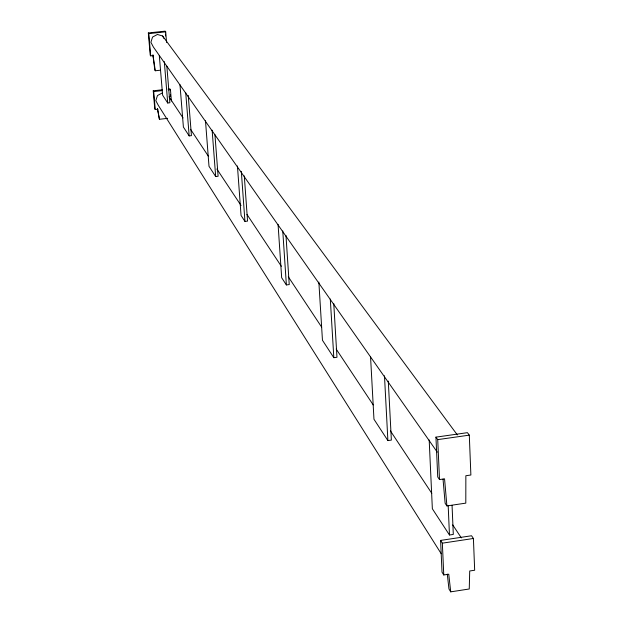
<?xml version="1.0" encoding="UTF-8"?>
<svg xmlns="http://www.w3.org/2000/svg" width="623" height="623" viewBox="0 0 623 623"><rect width="100%" height="100%" fill="white"/><g stroke="black" fill="none" stroke-linecap="round" stroke-linejoin="round"><path stroke-width="0.93" d="M162.292 92.952L157.471 95.537L155.82 100.661L158.297 105.318L441.216 553.73M450.725 591.85L469.251 588.984L469.719 570.987L474.671 570.232L473.41 538.482L471.564 535.757L440.593 540.414L442.019 572.14L443.771 574.967L448.747 574.204L450.725 591.85L448.957 588.984L447.291 574.157M440.593 540.414L442.353 543.163L473.41 538.482M446.909 505.923L465.802 503.135L465.856 475.738L470.879 475.006L469.298 435.142L467.437 432.666L435.944 437.144L437.735 476.984L439.503 479.57L444.557 478.838L446.909 505.923L445.134 503.267L443.031 479.142M429.185 439.97L432.354 508.773L449.463 535.001L453.303 534.425L452.057 505.385M435.944 437.144L437.72 439.628L469.298 435.142M370.56 356.924L373.964 419.24L387.888 440.586L391.361 440.095L388.293 381.112M318.851 282.048L322.457 340.259L333.827 357.695L336.973 357.267L333.757 303.456M278.06 224.335L281.666 277.718L286.378 284.937L289.236 284.571L285.973 235.416M237.441 165.983L241.054 215.449L244.948 221.414L247.557 221.095L244.294 175.927M205.481 120.761L209.001 166.302L215.675 176.535L218.105 176.247L214.943 134.7M179.969 84.642L183.388 127.03L189.174 135.9L191.44 135.635L188.239 95.389M159.426 119.281L157.432 108.449L159.426 119.281L167.626 118.347M155.314 70.765L152.915 54.871L154.823 70.033L155.314 70.765L160.391 70.197M159.301 55.431L162.619 95.179L167.719 103.005L169.853 102.764L166.839 66.194M162.517 89.767L153.235 90.802L154.753 108.752L155.244 109.539L157.923 109.235M168.093 89.144L169.947 88.941L170.461 89.696L171.387 101.035M153.235 90.802L153.717 91.558L162.089 90.631M168.599 89.907L170.461 89.696M166.575 42.45L165.702 31.828L165.196 31.15L148.329 32.949L150.213 55.159L150.696 55.875L153.406 55.579M148.329 32.949L148.811 33.626L165.702 31.828M457.321 434.916L162.611 35.986L157.409 34.467L152.549 37.069L150.891 42.271L153.39 47.021L437.276 452.142M169.051 96.853L183.022 117.934M190.545 129.288L208.269 156.038M216.866 169.012L241.046 205.497M246.957 214.413L281.347 266.301M288.332 276.838L321.639 327.106M336.147 348.997L373.224 404.934M390.411 430.882L431.786 493.307M452.742 524.924L461.339 537.898M162.611 35.986L163.849 38.369M148.811 33.626L150.696 55.875M153.717 91.558L155.244 109.539M165.43 34.047L165.593 35.97M170.414 94.603L170.57 96.487M164.301 61.615L167.719 103.005M185.724 92.765L189.174 135.9M212.131 130.152L215.675 176.535M241.319 171.434L244.948 221.414M282.764 230.954L286.378 284.937M330.291 299.063L333.827 357.695M384.477 375.794L387.888 440.586M448.194 505.954L449.463 535.001M437.72 439.628L439.503 479.57M442.353 543.163L443.771 574.967"/></g></svg>
